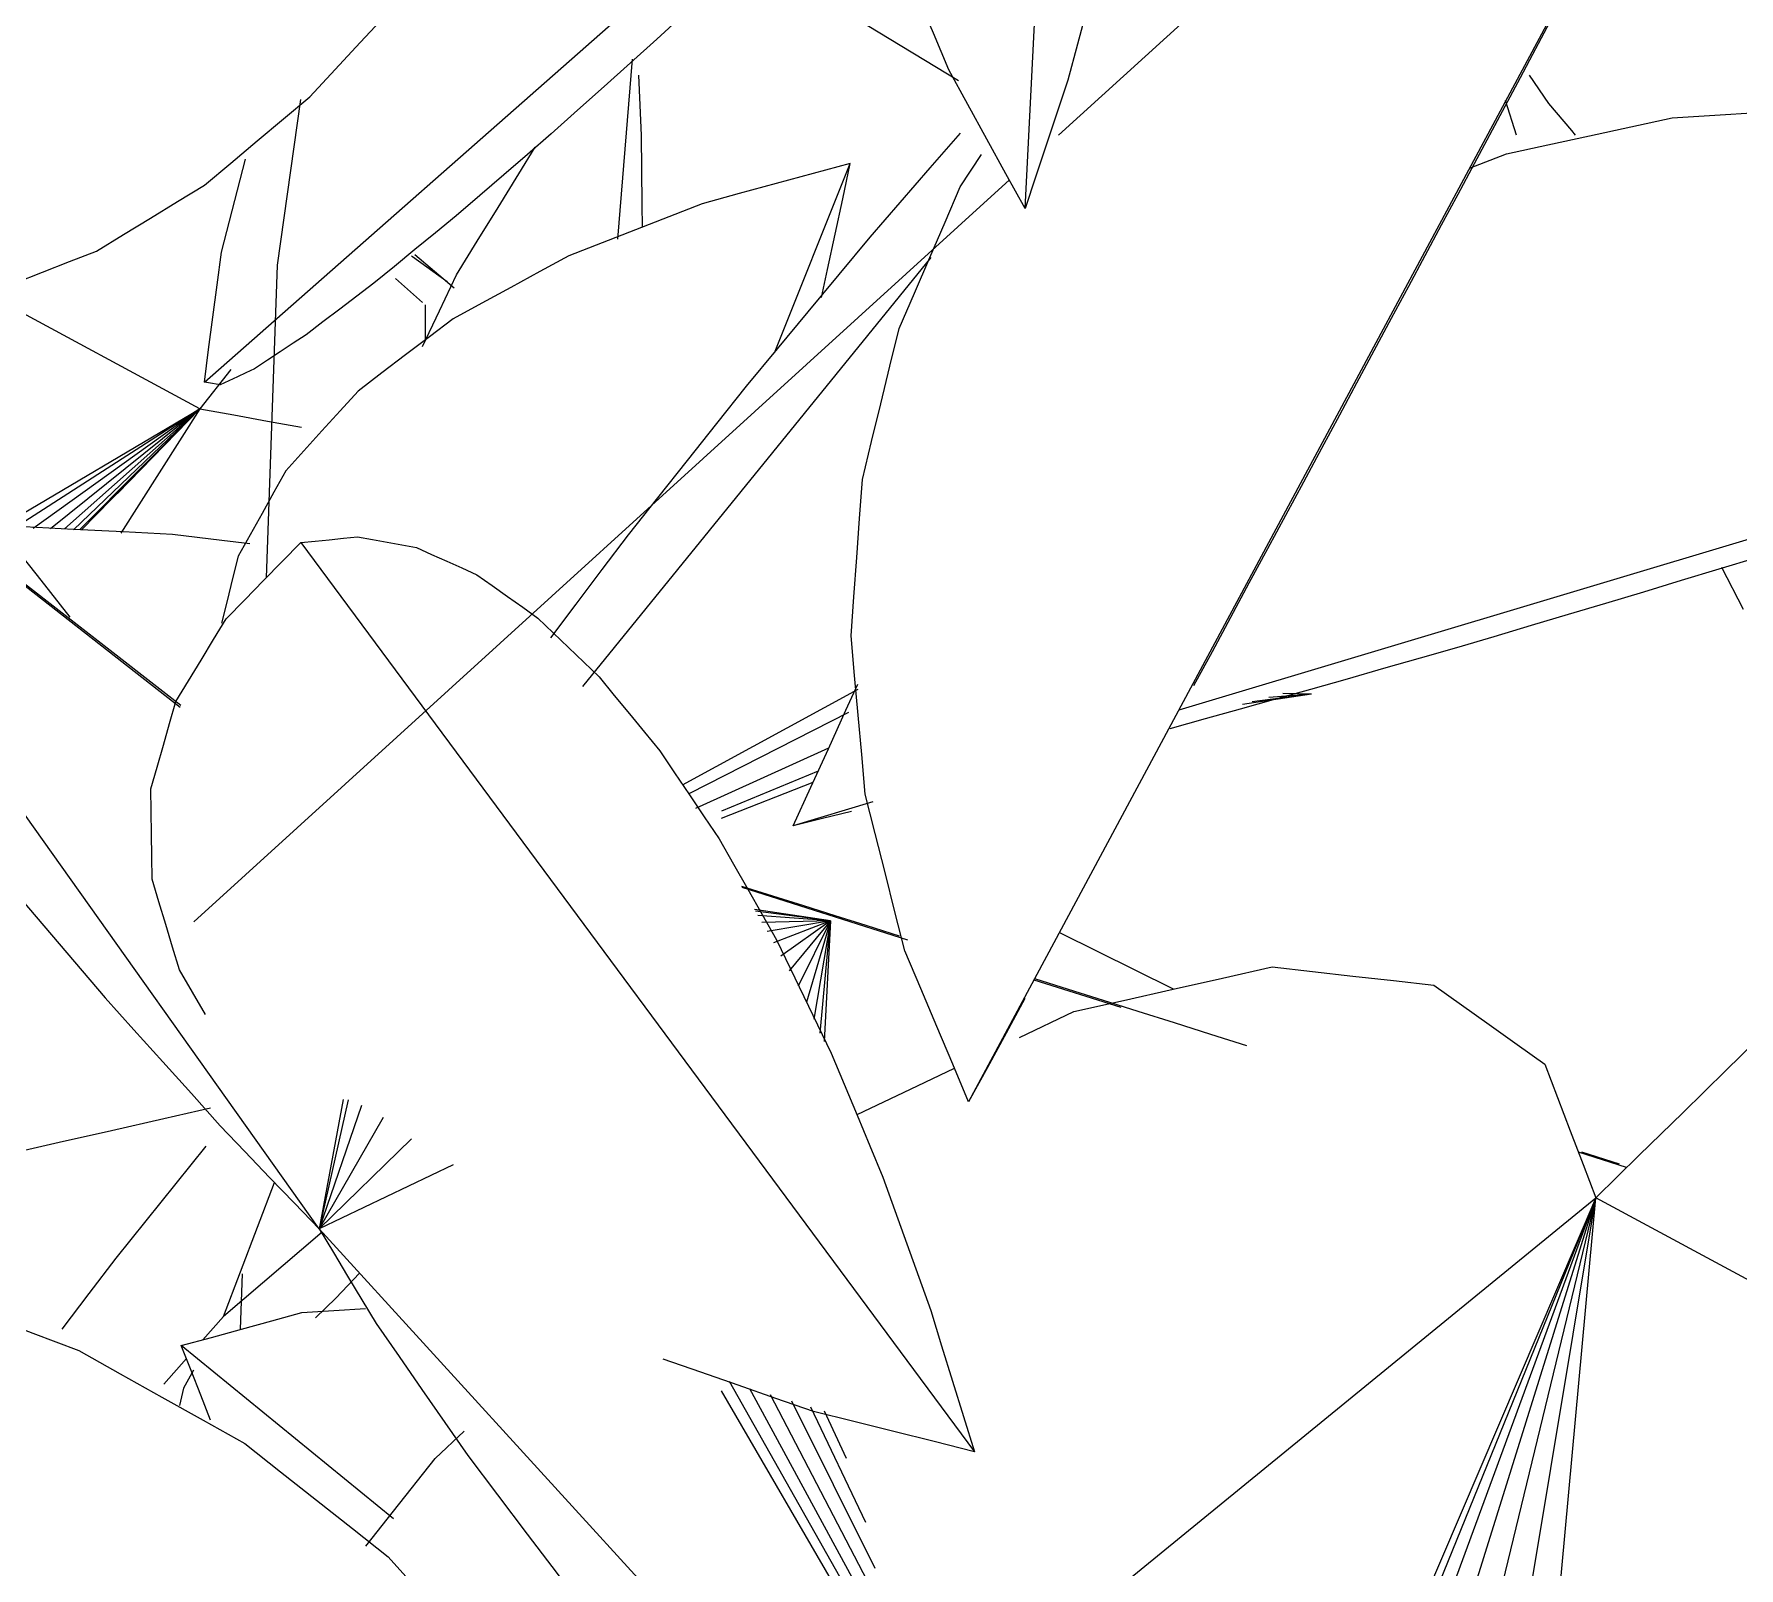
# Model space of a CAD drawing. Header units: metres. Extents: x 10.2 to 20.8, y -0.2 to 6.6.
# Drawn here: x 17.77517 to 17.81799, y 1.44061 to 1.47913 of the extents above; entities that cross this region are included whole.
import ezdxf

# ---------------------------------------------------------------- set-up
doc = ezdxf.new("R2010")
doc.units = ezdxf.units.M
for name, color, linetype, lineweight in [('Importações nas famílias', 250, 'Continuous', 5), ('Pilares estruturais', 7, 'Continuous', 5), ('Vegetação', 7, 'Continuous', 5)]:
    doc.layers.add(name, color=color, linetype=linetype, lineweight=lineweight)

# ---------------------------------------------------------------- blocks, each defined once
blk = doc.blocks.new('Planta_pergolado_12200 - plantas pergolado_skp_Component_12-V451-Corte 3')
at = {"layer": 'Importações nas famílias'}
blk.add_line((17.800059, 1.474749), (17.802265, 1.517527), dxfattribs=at)
at = {"layer": 'Importações nas famílias', "flags": 128}
for points in [[(17.802726, 1.517607), (17.802923, 1.517002), (17.80312, 1.516396)], [(17.80312, 1.516396), (17.803276, 1.515664), (17.803433, 1.514931), (17.80359, 1.514198), (17.803746, 1.513465)], [(17.803746, 1.513465), (17.803859, 1.512622), (17.803972, 1.511779), (17.804084, 1.510935), (17.804197, 1.510092)], [(17.796607, 1.508868), (17.796997, 1.509752), (17.797386, 1.510635), (17.797776, 1.511518), (17.798166, 1.512401)], [(17.804197, 1.510092), (17.804263, 1.509159), (17.804329, 1.508225), (17.804395, 1.507291), (17.804461, 1.506358)], [(17.795422, 1.50517), (17.795718, 1.506095), (17.796014, 1.507019), (17.796311, 1.507944), (17.796607, 1.508868)], [(17.804461, 1.506358), (17.804479, 1.505356), (17.804497, 1.504353), (17.804515, 1.503351), (17.804533, 1.502349)], [(17.794623, 1.501348), (17.794823, 1.502304), (17.795023, 1.503259), (17.795222, 1.504215), (17.795422, 1.50517)], [(17.804533, 1.502349), (17.804503, 1.501302), (17.804472, 1.500255), (17.804441, 1.499207), (17.804411, 1.49816)], [(17.794221, 1.497445), (17.794322, 1.498421), (17.794422, 1.499397), (17.794523, 1.500373), (17.794623, 1.501348)], [(17.804411, 1.49816), (17.804332, 1.497092), (17.804254, 1.496025), (17.804175, 1.494957), (17.804097, 1.493889)], [(17.794219, 1.493504), (17.794219, 1.494489), (17.79422, 1.495475), (17.79422, 1.49646), (17.794221, 1.497445)], [(17.804097, 1.493889), (17.803972, 1.492826), (17.803848, 1.491763), (17.803724, 1.4907), (17.803599, 1.489636)], [(17.794617, 1.489569), (17.794517, 1.490553), (17.794418, 1.491536), (17.794318, 1.49252), (17.794219, 1.493504)], [(17.795411, 1.485683), (17.795213, 1.486654), (17.795014, 1.487626), (17.794815, 1.488597), (17.794617, 1.489569)], [(17.803599, 1.489636), (17.803431, 1.488603), (17.803264, 1.487569), (17.803096, 1.486535), (17.802929, 1.485502)], [(17.796592, 1.48189), (17.796297, 1.482838), (17.796002, 1.483786), (17.795706, 1.484735), (17.795411, 1.485683)], [(17.802929, 1.485502), (17.802722, 1.484522), (17.802515, 1.483542), (17.802309, 1.482562), (17.802102, 1.481582)], [(17.798147, 1.478231), (17.797758, 1.479146), (17.79737, 1.480061), (17.796981, 1.480975), (17.796592, 1.48189)], [(17.802102, 1.481582), (17.801861, 1.480679), (17.80162, 1.479776), (17.801379, 1.478873), (17.801138, 1.477969)], [(17.800059, 1.474749), (17.799581, 1.475619), (17.799103, 1.47649), (17.798625, 1.477361), (17.798147, 1.478231)], [(17.801138, 1.477969), (17.800868, 1.477164), (17.800598, 1.476359), (17.800329, 1.475554), (17.800059, 1.474749)]]:
    blk.add_lwpolyline(points, dxfattribs=at)
blk = doc.blocks.new('Planta_pergolado_12200 - plantas pergolado_skp_Component_16-V454-Corte 3')
blk.add_blockref('Planta_pergolado_12200 - plantas pergolado_skp_Component_12-V451-Corte 3', (0, 0))
blk = doc.blocks.new('Planta_pergolado_12200 - plantas pergolado_skp_Component_17-V492-Corte 3')
at = {"layer": 'Importações nas famílias'}
for p, q in [((17.799919, 1.453933), (17.801288, 1.454582)), ((17.796847, 1.435576), (17.814395, 1.449906)), ((17.814395, 1.449906), (17.803343, 1.424065)), ((17.803708, 1.423587), (17.814395, 1.449906)), ((17.80436, 1.422597), (17.814395, 1.449906)), ((17.814395, 1.449906), (17.805917, 1.422738)), ((17.814395, 1.449906), (17.808112, 1.424035)), ((17.810226, 1.424851), (17.814395, 1.449906)), ((17.812121, 1.425214), (17.814395, 1.449906)), ((17.835142, 1.438713), (17.814395, 1.449906)), ((17.785247, 1.443357), (17.785977, 1.444046))]:
    blk.add_line(p, q, dxfattribs=at)
at = {"layer": 'Importações nas famílias', "flags": 128}
for points in [[(17.801288, 1.454582), (17.802533, 1.454861), (17.803778, 1.455141), (17.805022, 1.455421), (17.806267, 1.4557)], [(17.806267, 1.4557), (17.807281, 1.455587), (17.808296, 1.455473), (17.80931, 1.45536), (17.810324, 1.455246)], [(17.810324, 1.455246), (17.811021, 1.454749), (17.811719, 1.454252), (17.812416, 1.453755), (17.813113, 1.453258)], [(17.814395, 1.449906), (17.815486, 1.450973), (17.816577, 1.45204), (17.817667, 1.453107), (17.818758, 1.454174)], [(17.795841, 1.451999), (17.797182, 1.452635), (17.798285, 1.453158)], [(17.813113, 1.453258), (17.813433, 1.45242), (17.813754, 1.451582), (17.814074, 1.450744), (17.814395, 1.449906)], [(17.783503, 1.441153), (17.7842, 1.442033), (17.785247, 1.443357)]]:
    blk.add_lwpolyline(points, dxfattribs=at)
blk = doc.blocks.new('Planta_pergolado_12200 - plantas pergolado_skp_Component_16-V493-Corte 3')
blk.add_blockref('Planta_pergolado_12200 - plantas pergolado_skp_Component_17-V492-Corte 3', (0, 0))
blk = doc.blocks.new('Planta_pergolado_12200 - plantas pergolado_skp_-V514-Corte 3')
at = {"layer": 'Importações nas famílias'}
for p, q in [((17.853345, 1.524289), (17.800903, 1.476589)), ((17.799666, 1.475464), (17.779181, 1.456831))]:
    blk.add_line(p, q, dxfattribs=at)
blk.add_blockref('Planta_pergolado_12200 - plantas pergolado_skp_Component_16-V493-Corte 3', (0, 0))
blk = doc.blocks.new('Planta_pergolado_12200 - plantas pergolado_skp_-3067431-Corte 3')
for name in ['Planta_pergolado_12200 - plantas pergolado_skp_-V514-Corte 3', 'Planta_pergolado_12200 - plantas pergolado_skp_Component_16-V454-Corte 3']:
    blk.add_blockref(name, (0, 0))
blk = doc.blocks.new('Planta_pergolado_12200 - plantas pergolado_skp_-3067432-Corte 3')
blk.add_blockref('Planta_pergolado_12200 - plantas pergolado_skp_-3067431-Corte 3', (0, 0))
blk = doc.blocks.new('Planta_pergolado_12200 - plantas pergolado_skp_Component_12-V628-Corte 3')
at = {"layer": 'Importações nas famílias'}
blk.add_line((17.781871, 1.466357), (17.798787, 1.443529), dxfattribs=at)
at = {"layer": 'Importações nas famílias', "flags": 128}
for points in [[(17.781871, 1.466357), (17.782228, 1.466393), (17.782585, 1.46643), (17.782941, 1.466466), (17.783298, 1.466502)], [(17.783298, 1.466502), (17.783668, 1.466434), (17.784038, 1.466367), (17.784408, 1.466299), (17.784778, 1.466232)], [(17.779997, 1.464445), (17.780466, 1.464923), (17.780934, 1.465401), (17.781403, 1.465879), (17.781871, 1.466357)], [(17.784778, 1.466232), (17.785156, 1.466061), (17.785535, 1.465891), (17.785914, 1.46572), (17.786293, 1.465549)], [(17.786293, 1.465549), (17.786677, 1.465278), (17.78706, 1.465006), (17.787444, 1.464735), (17.787827, 1.464463)], [(17.778733, 1.462367), (17.779049, 1.462886), (17.779365, 1.463406), (17.779681, 1.463926), (17.779997, 1.464445)], [(17.787827, 1.464463), (17.788211, 1.464094), (17.788596, 1.463724), (17.78898, 1.463354), (17.789364, 1.462985)], [(17.789364, 1.462985), (17.789744, 1.462521), (17.790125, 1.462058), (17.790505, 1.461594), (17.790885, 1.461131)], [(17.778108, 1.46017), (17.778264, 1.460719), (17.77842, 1.461268), (17.778577, 1.461817), (17.778733, 1.462367)], [(17.790885, 1.461131), (17.791258, 1.460578), (17.79163, 1.460026), (17.792003, 1.459474), (17.792375, 1.458921)], [(17.778138, 1.457906), (17.77813, 1.458472), (17.778123, 1.459038), (17.778115, 1.459604), (17.778108, 1.46017)], [(17.792375, 1.458921), (17.792735, 1.458286), (17.793095, 1.457651), (17.793456, 1.457016), (17.793816, 1.456382)], [(17.778821, 1.455629), (17.77865, 1.456198), (17.778479, 1.456767), (17.778308, 1.457337), (17.778138, 1.457906)], [(17.793816, 1.456382), (17.79416, 1.455671), (17.794504, 1.45496), (17.794848, 1.45425), (17.795193, 1.453539)], [(17.779481, 1.45451), (17.779151, 1.455069), (17.778821, 1.455629)], [(17.795193, 1.453539), (17.795517, 1.452761), (17.795841, 1.451983), (17.796165, 1.451205), (17.796489, 1.450426)], [(17.796489, 1.450426), (17.79679, 1.449589), (17.797091, 1.448752), (17.797391, 1.447915), (17.797692, 1.447077)], [(17.797692, 1.447077), (17.797966, 1.44619), (17.79824, 1.445303), (17.798513, 1.444416), (17.798787, 1.443529)], [(17.794747, 1.44454), (17.793803, 1.444868), (17.792859, 1.445196), (17.791915, 1.445523), (17.790971, 1.445851)], [(17.798787, 1.443529), (17.797777, 1.443782), (17.796767, 1.444035), (17.795757, 1.444287), (17.794747, 1.44454)]]:
    blk.add_lwpolyline(points, dxfattribs=at)
blk = doc.blocks.new('Planta_pergolado_12200 - plantas pergolado_skp_Component_12-V136-Corte 3')
at = {"layer": 'Importações nas famílias'}
for p, q in [((17.886444, 1.275476), (17.887376, 1.275836)), ((17.911813, 1.271654), (17.879142, 1.261863)), ((17.871464, 1.259563), (17.869462, 1.258962))]:
    blk.add_line(p, q, dxfattribs=at)
at = {"layer": 'Importações nas famílias', "flags": 128}
for points in [[(17.887376, 1.275836), (17.888416, 1.276062), (17.889457, 1.276288), (17.890497, 1.276514), (17.891538, 1.276741)], [(17.891538, 1.276741), (17.892603, 1.276805), (17.893667, 1.276869), (17.894732, 1.276933), (17.895797, 1.276997)], [(17.895797, 1.276997), (17.89686, 1.276898), (17.897924, 1.276799), (17.898988, 1.2767), (17.900052, 1.2766)], [(17.900052, 1.2766), (17.90109, 1.27634), (17.902128, 1.276079), (17.903166, 1.275819), (17.904204, 1.275559)], [(17.904204, 1.275559), (17.905192, 1.275143), (17.90618, 1.274728), (17.907167, 1.274312), (17.908155, 1.273897)], [(17.908155, 1.273897), (17.90907, 1.273336), (17.909984, 1.272775), (17.910899, 1.272214), (17.911813, 1.271654)], [(17.911813, 1.271654), (17.910966, 1.27136), (17.910119, 1.271066), (17.909272, 1.270772), (17.908425, 1.270479)], [(17.908425, 1.270479), (17.907538, 1.270179), (17.90665, 1.26988), (17.905763, 1.269581), (17.904875, 1.269282)], [(17.904875, 1.269282), (17.903957, 1.26898), (17.903039, 1.268679), (17.902121, 1.268377), (17.901203, 1.268076)], [(17.901203, 1.268076), (17.900265, 1.267776), (17.899326, 1.267476), (17.898388, 1.267175), (17.897449, 1.266875)], [(17.897449, 1.266875), (17.896501, 1.266579), (17.895552, 1.266284), (17.894604, 1.265988), (17.893656, 1.265692)], [(17.893656, 1.265692), (17.892708, 1.265405), (17.89176, 1.265117), (17.890812, 1.264829), (17.889864, 1.264541)], [(17.889864, 1.264541), (17.888927, 1.264264), (17.887991, 1.263987), (17.887054, 1.26371), (17.886117, 1.263433)], [(17.886117, 1.263433), (17.885202, 1.263171), (17.884286, 1.262908), (17.883371, 1.262645), (17.882456, 1.262382)], [(17.869462, 1.258962), (17.869903, 1.25993), (17.870344, 1.260897), (17.870785, 1.261864), (17.871085, 1.262521)], [(17.882456, 1.262382), (17.881572, 1.262137), (17.880689, 1.261891), (17.879805, 1.261645), (17.878922, 1.261399)], [(17.870925, 1.259321), (17.870193, 1.259142), (17.869462, 1.258962)]]:
    blk.add_lwpolyline(points, dxfattribs=at)
blk = doc.blocks.new('Planta_pergolado_12200 - plantas pergolado_skp_Component_12-V629-Corte 3')
at = {"layer": 'Importações nas famílias'}
for p, q in [((17.817663, 1.48777), (17.798643, 1.45231)), ((17.811724, 1.476588), (17.811338, 1.475867)), ((17.798434, 1.475293), (17.798963, 1.476105))]:
    blk.add_line(p, q, dxfattribs=at)
at = {"layer": 'Importações nas famílias', "flags": 128}
for points in [[(17.813624, 1.487025), (17.814634, 1.487211), (17.815644, 1.487398), (17.816653, 1.487584), (17.817663, 1.48777)], [(17.809808, 1.485692), (17.810762, 1.486025), (17.811716, 1.486358), (17.81267, 1.486692), (17.813624, 1.487025)], [(17.817183, 1.486859), (17.816943, 1.486403), (17.816704, 1.485947)], [(17.806303, 1.483801), (17.80718, 1.484274), (17.808056, 1.484746), (17.808932, 1.485219), (17.809808, 1.485692)], [(17.816704, 1.485947), (17.816422, 1.485416), (17.816141, 1.484884), (17.815859, 1.484352), (17.815578, 1.48382)], [(17.803193, 1.481399), (17.80397, 1.482), (17.804748, 1.4826), (17.805526, 1.483201), (17.806303, 1.483801)], [(17.815578, 1.48382), (17.815258, 1.483218), (17.814938, 1.482617), (17.814619, 1.482015), (17.814299, 1.481413)], [(17.801871, 1.47997), (17.802532, 1.480684), (17.803193, 1.481399)], [(17.814299, 1.481413), (17.813944, 1.480748), (17.81359, 1.480082), (17.813235, 1.479417), (17.81288, 1.478752)], [(17.81288, 1.478752), (17.812495, 1.478031), (17.812109, 1.477309), (17.811724, 1.476589)], [(17.811338, 1.475867), (17.810926, 1.475098), (17.810514, 1.474328), (17.810102, 1.473559), (17.80969, 1.47279)], [(17.796898, 1.471733), (17.797282, 1.472623), (17.797666, 1.473513), (17.79805, 1.474403), (17.798434, 1.475293)], [(17.80969, 1.47279), (17.809255, 1.471981), (17.808821, 1.471172), (17.808387, 1.470364), (17.807953, 1.469555)], [(17.795976, 1.467944), (17.796206, 1.468892), (17.796437, 1.469839), (17.796667, 1.470786), (17.796898, 1.471733)], [(17.807953, 1.469555), (17.807501, 1.468716), (17.80705, 1.467877), (17.806599, 1.467037), (17.806147, 1.466198)], [(17.795691, 1.464015), (17.795762, 1.464997), (17.795833, 1.46598), (17.795905, 1.466962), (17.795976, 1.467944)], [(17.806147, 1.466198), (17.805683, 1.465338), (17.80522, 1.464478), (17.804756, 1.463617), (17.804293, 1.462757)], [(17.796048, 1.460037), (17.795959, 1.461032), (17.795869, 1.462026), (17.79578, 1.46302), (17.795691, 1.464015)], [(17.79704, 1.456105), (17.796792, 1.457088), (17.796544, 1.458071), (17.796296, 1.459054), (17.796048, 1.460037)], [(17.798643, 1.45231), (17.798243, 1.453259), (17.797842, 1.454208), (17.797441, 1.455156), (17.79704, 1.456105)], [(17.800051, 1.454908), (17.799582, 1.454042), (17.799113, 1.453176), (17.798643, 1.45231)]]:
    blk.add_lwpolyline(points, dxfattribs=at)
blk = doc.blocks.new('Planta_pergolado_12200 - plantas pergolado_skp_Component_12-V630-Corte 3')
at = {"layer": 'Importações nas famílias'}
blk.add_line((17.784198, 1.441847), (17.77887, 1.446192), dxfattribs=at)
at = {"layer": 'Importações nas famílias', "flags": 128}
for points in [[(17.77887, 1.446192), (17.779627, 1.4464), (17.780384, 1.446607), (17.781142, 1.446815), (17.781899, 1.447022)], [(17.781899, 1.447022), (17.7827, 1.447073), (17.7835, 1.447123)], [(17.779602, 1.444323), (17.779358, 1.444946), (17.779114, 1.445569), (17.77887, 1.446192)]]:
    blk.add_lwpolyline(points, dxfattribs=at)
blk = doc.blocks.new('Planta_pergolado_12200 - plantas pergolado_skp_Component_17-V631-Corte 3')
at = {"layer": 'Importações nas famílias'}
for p, q in [((17.79769, 1.473513), (17.788943, 1.462743)), ((17.795864, 1.462666), (17.791453, 1.460265)), ((17.807254, 1.462549), (17.805522, 1.46229)), ((17.807254, 1.462549), (17.805768, 1.462357)), ((17.807254, 1.462549), (17.806184, 1.462471)), ((17.807254, 1.462549), (17.806531, 1.462566)), ((17.795623, 1.462087), (17.79163, 1.460058)), ((17.795121, 1.461194), (17.791785, 1.45968)), ((17.794863, 1.460614), (17.792439, 1.459611)), ((17.792439, 1.459437), (17.79474, 1.460344)), ((17.779926, 1.446926), (17.781214, 1.450288)), ((17.782404, 1.449044), (17.779926, 1.446926)), ((17.78275, 1.447386), (17.783344, 1.448015)), ((17.782238, 1.446893), (17.78275, 1.447386)), ((17.779412, 1.446341), (17.779926, 1.446926)), ((17.778431, 1.445225), (17.778997, 1.445868)), ((17.779177, 1.445577), (17.778927, 1.445127))]:
    blk.add_line(p, q, dxfattribs=at)
at = {"layer": 'Importações nas famílias', "flags": 128}
for points in [[(17.79843, 1.476634), (17.797673, 1.475763), (17.796915, 1.474893), (17.796158, 1.474022)], [(17.796158, 1.474022), (17.795382, 1.473088), (17.794607, 1.472154), (17.793831, 1.47122), (17.793055, 1.470285)], [(17.793055, 1.470285), (17.792313, 1.469351), (17.791572, 1.468417), (17.79083, 1.467483), (17.790089, 1.466549)], [(17.790089, 1.466549), (17.789432, 1.465678), (17.788775, 1.464808), (17.788141, 1.463967)], [(17.779485, 1.451203), (17.778732, 1.450264), (17.77798, 1.449325), (17.777227, 1.448385)], [(17.777227, 1.448385), (17.77655, 1.447497), (17.775872, 1.446609)], [(17.778927, 1.445127), (17.778876, 1.444907), (17.778826, 1.444687)]]:
    blk.add_lwpolyline(points, dxfattribs=at)
blk = doc.blocks.new('Planta_pergolado_12200 - plantas pergolado_skp_Component_16-V632-Corte 3')
for name, p in [('Planta_pergolado_12200 - plantas pergolado_skp_Component_17-V631-Corte 3', (0, 0)), ('Planta_pergolado_12200 - plantas pergolado_skp_Component_12-V629-Corte 3', (0, 0)), ('Planta_pergolado_12200 - plantas pergolado_skp_Component_12-V136-Corte 3', (-0.075223, 0.200284)), ('Planta_pergolado_12200 - plantas pergolado_skp_Component_12-V628-Corte 3', (0, 0)), ('Planta_pergolado_12200 - plantas pergolado_skp_Component_12-V630-Corte 3', (0, 0))]:
    blk.add_blockref(name, p)
blk = doc.blocks.new('Planta_pergolado_12200 - plantas pergolado_skp_-3067436-Corte 3')
blk.add_blockref('Planta_pergolado_12200 - plantas pergolado_skp_Component_16-V632-Corte 3', (0, 0))
blk = doc.blocks.new('Planta_pergolado_12200 - plantas pergolado_skp_Component_12-V845-Corte 3')
at = {"layer": 'Importações nas famílias'}
for p, q in [((17.803858, 1.491871), (17.805698, 1.49349)), ((17.779451, 1.470386), (17.795845, 1.484817))]:
    blk.add_line(p, q, dxfattribs=at)
at = {"layer": 'Importações nas famílias', "flags": 128}
for points in [[(17.804004, 1.493402), (17.804826, 1.493445), (17.805698, 1.49349)], [(17.805698, 1.49349), (17.804958, 1.492734), (17.804218, 1.491979)], [(17.792676, 1.490599), (17.793423, 1.490913), (17.794169, 1.491227)], [(17.790613, 1.489406), (17.791301, 1.489804), (17.791988, 1.490201), (17.792676, 1.490599)], [(17.795902, 1.48376), (17.795156, 1.483051), (17.79441, 1.482342), (17.793663, 1.481633)], [(17.793663, 1.481633), (17.792951, 1.480974), (17.792238, 1.480314), (17.791525, 1.479655), (17.790812, 1.478996)], [(17.790812, 1.478996), (17.79015, 1.478402), (17.789487, 1.477808), (17.788824, 1.477214), (17.788162, 1.47662)], [(17.788162, 1.47662), (17.787565, 1.476105), (17.786968, 1.475591), (17.786371, 1.475076), (17.785774, 1.474561)], [(17.779876, 1.473649), (17.780077, 1.474428), (17.780278, 1.475207), (17.780479, 1.475986)], [(17.785774, 1.474561), (17.785256, 1.474137), (17.784739, 1.473714), (17.784222, 1.47329), (17.783704, 1.472867)], [(17.779451, 1.470386), (17.779557, 1.471202), (17.779663, 1.472018), (17.77977, 1.472833), (17.779876, 1.473649)], [(17.783704, 1.472867), (17.783279, 1.472544), (17.782853, 1.472222), (17.782428, 1.471899), (17.782002, 1.471577)], [(17.782002, 1.471577), (17.781679, 1.471363), (17.781355, 1.471149), (17.781031, 1.470936), (17.780707, 1.470722)], [(17.780707, 1.470722), (17.780493, 1.470622), (17.780279, 1.470522), (17.780065, 1.470422), (17.77985, 1.470322)], [(17.77985, 1.470322), (17.77975, 1.470338), (17.77965, 1.470354), (17.779551, 1.47037), (17.779451, 1.470386)]]:
    blk.add_lwpolyline(points, dxfattribs=at)
blk = doc.blocks.new('Planta_pergolado_12200 - plantas pergolado_skp_Component_12-V846-Corte 3')
at = {"layer": 'Importações nas famílias'}
blk.add_line((17.789837, 1.473972), (17.790199, 1.478493), dxfattribs=at)
at = {"layer": 'Importações nas famílias', "flags": 128}
for points in [[(17.790353, 1.478097), (17.790385, 1.477339), (17.790417, 1.476581)], [(17.785784, 1.473077), (17.786304, 1.473923), (17.786825, 1.47477), (17.787345, 1.475616), (17.787755, 1.476284)], [(17.790417, 1.476581), (17.790427, 1.475717), (17.790437, 1.474852), (17.790443, 1.474266)], [(17.784926, 1.471284), (17.785355, 1.47218), (17.785784, 1.473077)]]:
    blk.add_lwpolyline(points, dxfattribs=at)
blk = doc.blocks.new('Planta_pergolado_12200 - plantas pergolado_skp_Component_12-V850-Corte 3')
at = {"layer": 'Importações nas famílias'}
for p, q in [((17.810365, 1.488831), (17.807234, 1.492203)), ((17.82125, 1.477106), (17.815794, 1.482983)), ((17.813215, 1.477383), (17.812726, 1.478094)), ((17.834847, 1.462462), (17.828515, 1.469282)), ((17.824195, 1.467521), (17.824094, 1.46759))]:
    blk.add_line(p, q, dxfattribs=at)
at = {"layer": 'Importações nas famílias', "flags": 128}
for points in [[(17.807234, 1.492203), (17.807844, 1.492247), (17.808453, 1.492291), (17.809062, 1.492336)], [(17.807644, 1.489188), (17.807541, 1.489942), (17.807439, 1.490695), (17.807337, 1.491449), (17.807234, 1.492203)], [(17.810327, 1.492271), (17.810982, 1.492163), (17.811638, 1.492054), (17.812293, 1.491946)], [(17.808254, 1.486921), (17.808051, 1.487676), (17.807847, 1.488432), (17.807644, 1.489188)], [(17.817837, 1.489297), (17.818535, 1.488759), (17.819233, 1.488221), (17.819932, 1.487683), (17.82063, 1.487145)], [(17.82063, 1.487145), (17.82131, 1.486484), (17.821989, 1.485824), (17.822669, 1.485164), (17.823349, 1.484503)], [(17.823349, 1.484503), (17.823994, 1.483736), (17.82464, 1.482969), (17.825285, 1.482202), (17.825825, 1.48156)], [(17.813885, 1.476589), (17.81379, 1.476702), (17.813215, 1.477383)], [(17.827575, 1.465574), (17.82673, 1.466061), (17.825885, 1.466547), (17.82504, 1.467034), (17.824195, 1.467521)], [(17.831139, 1.463881), (17.830248, 1.464304), (17.829357, 1.464728), (17.828466, 1.465151), (17.827575, 1.465574)], [(17.834024, 1.465451), (17.834298, 1.464455), (17.834573, 1.463458), (17.834748, 1.462822)], [(17.834628, 1.462546), (17.83392, 1.462817), (17.832993, 1.463172), (17.832066, 1.463526), (17.831139, 1.463881)]]:
    blk.add_lwpolyline(points, dxfattribs=at)
blk = doc.blocks.new('Planta_pergolado_12200 - plantas pergolado_skp_Component_16-V852-Corte 3')
for name in ['Planta_pergolado_12200 - plantas pergolado_skp_Component_12-V845-Corte 3', 'Planta_pergolado_12200 - plantas pergolado_skp_Component_12-V850-Corte 3', 'Planta_pergolado_12200 - plantas pergolado_skp_Component_12-V846-Corte 3']:
    blk.add_blockref(name, (0, 0))
blk = doc.blocks.new('Planta_pergolado_12200 - plantas pergolado_skp_Component_17-V878-Corte 3')
at = {"layer": 'Importações nas famílias'}
for p, q in [((17.779336, 1.469716), (17.773799, 1.472704)), ((17.780115, 1.470706), (17.779336, 1.469716)), ((17.774262, 1.466723), (17.779336, 1.469716)), ((17.779336, 1.469716), (17.774685, 1.466717)), ((17.779336, 1.469716), (17.775154, 1.46671)), ((17.779336, 1.469716), (17.775588, 1.466704)), ((17.779336, 1.469716), (17.775937, 1.466699)), ((17.779336, 1.469716), (17.776165, 1.466678)), ((17.779336, 1.469716), (17.776321, 1.466683)), ((17.779336, 1.469716), (17.776362, 1.466679)), ((17.779336, 1.469716), (17.77727, 1.46759)), ((17.779336, 1.469716), (17.777348, 1.466593))]:
    blk.add_line(p, q, dxfattribs=at)
at = {"layer": 'Importações nas famílias', "flags": 128}
blk.add_lwpolyline([(17.779336, 1.469716), (17.780186, 1.469562), (17.781036, 1.469408), (17.781886, 1.469253)], dxfattribs=at)
blk = doc.blocks.new('Planta_pergolado_12200 - plantas pergolado_skp_Component_16-V879-Corte 3')
blk.add_blockref('Planta_pergolado_12200 - plantas pergolado_skp_Component_17-V878-Corte 3', (0, 0))
blk = doc.blocks.new('Planta_pergolado_12200 - plantas pergolado_skp_-V896-Corte 3')
blk.add_blockref('Planta_pergolado_12200 - plantas pergolado_skp_Component_16-V879-Corte 3', (0, 0))
blk = doc.blocks.new('Planta_pergolado_12200 - plantas pergolado_skp_-3067440-Corte 3')
for name in ['Planta_pergolado_12200 - plantas pergolado_skp_Component_16-V852-Corte 3', 'Planta_pergolado_12200 - plantas pergolado_skp_-V896-Corte 3']:
    blk.add_blockref(name, (0, 0))
blk = doc.blocks.new('Planta_pergolado_12200 - plantas pergolado_skp_Component_12-V98-Corte 3')
at = {"layer": 'Importações nas famílias', "flags": 128}
for points in [[(17.866307, 0.302792), (17.867465, 0.302351), (17.868622, 0.301911), (17.869779, 0.301471), (17.870936, 0.301031)], [(17.870936, 0.301031), (17.871978, 0.300448), (17.873019, 0.299866), (17.874061, 0.299283), (17.875103, 0.2987)], [(17.875103, 0.2987), (17.876004, 0.297988), (17.876906, 0.297276), (17.877807, 0.296564), (17.878709, 0.295852)], [(17.878709, 0.295852), (17.879449, 0.295027), (17.88019, 0.294203), (17.88093, 0.293378), (17.88167, 0.292554)]]:
    blk.add_lwpolyline(points, dxfattribs=at)
blk = doc.blocks.new('Planta_pergolado_12200 - plantas pergolado_skp_Component_16-V969-Corte 3')
blk.add_blockref('Planta_pergolado_12200 - plantas pergolado_skp_Component_12-V98-Corte 3', (-0.09464, 1.145035))
blk = doc.blocks.new('Planta_pergolado_12200 - plantas pergolado_skp_Component_12-V991-Corte 3')
at = {"layer": 'Importações nas famílias'}
blk.add_line((17.743345, 1.45883), (17.772244, 1.460547), dxfattribs=at)
at = {"layer": 'Importações nas famílias', "flags": 128}
for points in [[(17.763888, 1.46624), (17.765101, 1.466358), (17.766314, 1.466476), (17.767517, 1.466593)], [(17.774042, 1.466803), (17.774922, 1.466759), (17.776165, 1.466696), (17.777408, 1.466633), (17.77865, 1.46657)], [(17.77865, 1.46657), (17.779888, 1.466418), (17.780593, 1.466331)], [(17.759178, 1.465414), (17.760356, 1.46562), (17.761533, 1.465827), (17.762711, 1.466034), (17.763888, 1.46624)], [(17.754661, 1.464241), (17.75579, 1.464534), (17.756919, 1.464828), (17.758049, 1.465121), (17.759178, 1.465414)], [(17.750387, 1.462736), (17.751456, 1.463112), (17.752524, 1.463488), (17.753592, 1.463865), (17.754661, 1.464241)], [(17.746405, 1.460914), (17.747401, 1.461369), (17.748396, 1.461825), (17.749392, 1.46228), (17.750387, 1.462736)], [(17.74367, 1.459325), (17.744582, 1.459855), (17.745493, 1.460384), (17.746405, 1.460914)], [(17.745966, 1.456087), (17.745164, 1.456764), (17.744362, 1.457441), (17.74356, 1.458118)], [(17.749783, 1.453843), (17.748829, 1.454404), (17.747875, 1.454965), (17.746921, 1.455526), (17.745966, 1.456087)], [(17.75412, 1.452116), (17.753036, 1.452548), (17.751952, 1.45298), (17.750868, 1.453411), (17.749783, 1.453843)], [(17.758874, 1.450947), (17.757685, 1.451239), (17.756497, 1.451531), (17.755308, 1.451824), (17.75412, 1.452116)], [(17.779607, 1.452155), (17.778431, 1.451887), (17.777119, 1.451588), (17.775806, 1.451289), (17.774493, 1.45099)], [(17.774493, 1.45099), (17.773165, 1.450836), (17.771837, 1.450683), (17.770509, 1.45053), (17.769181, 1.450377)], [(17.763934, 1.450362), (17.762669, 1.450508), (17.761404, 1.450655), (17.760139, 1.450801), (17.758874, 1.450947)], [(17.769181, 1.450377), (17.76787, 1.450373), (17.766558, 1.45037), (17.765246, 1.450366), (17.763934, 1.450362)]]:
    blk.add_lwpolyline(points, dxfattribs=at)
blk = doc.blocks.new('Planta_pergolado_12200 - plantas pergolado_skp_Component_17-V992-Corte 3')
at = {"layer": 'Importações nas famílias'}
for p, q in [((17.818101, 1.464679), (17.817562, 1.465732)), ((17.800927, 1.456568), (17.803778, 1.455154))]:
    blk.add_line(p, q, dxfattribs=at)
blk = doc.blocks.new('Planta_pergolado_12200 - plantas pergolado_skp_Component_16-V993-Corte 3')
for name in ['Planta_pergolado_12200 - plantas pergolado_skp_Component_12-V991-Corte 3', 'Planta_pergolado_12200 - plantas pergolado_skp_Component_17-V992-Corte 3']:
    blk.add_blockref(name, (0, 0))
blk = doc.blocks.new('Planta_pergolado_12200 - plantas pergolado_skp_-V996-Corte 3')
for name in ['Planta_pergolado_12200 - plantas pergolado_skp_Component_16-V969-Corte 3', 'Planta_pergolado_12200 - plantas pergolado_skp_Component_16-V993-Corte 3']:
    blk.add_blockref(name, (0, 0))
blk = doc.blocks.new('Planta_pergolado_12200 - plantas pergolado_skp_-3067442-Corte 3')
blk.add_blockref('Planta_pergolado_12200 - plantas pergolado_skp_-V996-Corte 3', (0, 0))
blk = doc.blocks.new('Planta_pergolado_12200 - plantas pergolado_skp_-3067443-Corte 3')
for name in ['Planta_pergolado_12200 - plantas pergolado_skp_-3067442-Corte 3', 'Planta_pergolado_12200 - plantas pergolado_skp_-3067440-Corte 3', 'Planta_pergolado_12200 - plantas pergolado_skp_-3067436-Corte 3']:
    blk.add_blockref(name, (0, 0))
blk = doc.blocks.new('Planta_pergolado_12200 - plantas pergolado_skp_Component_12-V1231-Corte 3')
at = {"layer": 'Importações nas famílias'}
blk.add_line((17.793768, 1.471121), (17.795672, 1.475877), dxfattribs=at)
at = {"layer": 'Importações nas famílias', "flags": 128}
for points in [[(17.795672, 1.475877), (17.794742, 1.475625), (17.793811, 1.475372), (17.792881, 1.475119), (17.791951, 1.474866)], [(17.794946, 1.472511), (17.795098, 1.473216), (17.79529, 1.474103), (17.795481, 1.47499), (17.795672, 1.475877)], [(17.791951, 1.474866), (17.791113, 1.474539), (17.790275, 1.474211), (17.789437, 1.473883), (17.788599, 1.473555)], [(17.788599, 1.473555), (17.787873, 1.47316), (17.787148, 1.472765), (17.786422, 1.47237), (17.785696, 1.471975)], [(17.785696, 1.471975), (17.7851, 1.471522), (17.784503, 1.471069), (17.783906, 1.470616), (17.78331, 1.470163)], [(17.78331, 1.470163), (17.782856, 1.469662), (17.782403, 1.469161), (17.781949, 1.468661), (17.781496, 1.46816)], [(17.781496, 1.46816), (17.781196, 1.467624), (17.780897, 1.467088), (17.780597, 1.466552), (17.780297, 1.466015)], [(17.780297, 1.466015), (17.780158, 1.465456), (17.780019, 1.464897), (17.77988, 1.464337)]]:
    blk.add_lwpolyline(points, dxfattribs=at)
blk = doc.blocks.new('Planta_pergolado_12200 - plantas pergolado_skp_Component_12-V1232-Corte 3')
at = {"layer": 'Importações nas famílias'}
for p, q in [((17.797113, 1.456377), (17.792953, 1.457694)), ((17.796903, 1.456478), (17.79607, 1.456741)), ((17.802478, 1.454679), (17.800286, 1.455373)), ((17.815169, 1.450663), (17.813959, 1.451046)), ((17.81499, 1.450746), (17.814043, 1.451047))]:
    blk.add_line(p, q, dxfattribs=at)
at = {"layer": 'Importações nas famílias', "flags": 128}
for points in [[(17.79607, 1.456741), (17.795289, 1.456987), (17.794508, 1.457232), (17.793727, 1.457478), (17.792947, 1.457724)], [(17.802904, 1.454582), (17.802028, 1.454859), (17.801153, 1.455136), (17.800303, 1.455404)], [(17.80563, 1.453718), (17.804722, 1.454006), (17.803813, 1.454294), (17.802904, 1.454582)]]:
    blk.add_lwpolyline(points, dxfattribs=at)
blk = doc.blocks.new('Planta_pergolado_12200 - plantas pergolado_skp_Component_12-V1234-Corte 3')
at = {"layer": 'Importações nas famílias'}
blk.add_line((17.793496, 1.49897), (17.766545, 1.473214), dxfattribs=at)
at = {"layer": 'Importações nas famílias', "flags": 128}
for points in [[(17.793496, 1.49897), (17.792572, 1.498633), (17.791648, 1.498296), (17.790724, 1.497959), (17.7898, 1.497622)], [(17.792375, 1.494842), (17.792655, 1.495874), (17.792935, 1.496906), (17.793216, 1.497938), (17.793496, 1.49897)], [(17.7898, 1.497622), (17.788915, 1.497231), (17.788029, 1.496839), (17.787143, 1.496448), (17.786257, 1.496057)], [(17.786257, 1.496057), (17.78542, 1.495616), (17.784582, 1.495175), (17.783745, 1.494734), (17.782907, 1.494293)], [(17.790888, 1.490817), (17.79126, 1.491823), (17.791631, 1.492829), (17.792003, 1.493836), (17.792375, 1.494842)], [(17.782907, 1.494293), (17.782127, 1.493807), (17.781346, 1.493321), (17.780566, 1.492835), (17.779786, 1.492349)], [(17.779786, 1.492349), (17.779072, 1.491823), (17.778357, 1.491298), (17.777643, 1.490772), (17.776929, 1.490246)], [(17.789072, 1.486989), (17.789526, 1.487946), (17.78998, 1.488903), (17.790434, 1.48986), (17.790888, 1.490817)], [(17.776929, 1.490246), (17.776289, 1.489687), (17.775649, 1.489128), (17.775008, 1.488569), (17.774368, 1.488009)], [(17.774368, 1.488009), (17.773809, 1.487422), (17.77325, 1.486836), (17.772691, 1.486249), (17.772132, 1.485662)], [(17.786968, 1.483448), (17.787494, 1.484334), (17.78802, 1.485219), (17.788546, 1.486104), (17.789072, 1.486989)], [(17.772132, 1.485662), (17.77166, 1.485054), (17.771188, 1.484446), (17.770716, 1.483839), (17.770245, 1.483231)], [(17.770245, 1.483231), (17.769865, 1.482609), (17.769486, 1.481987)], [(17.784626, 1.480278), (17.785212, 1.48107), (17.785797, 1.481863), (17.786383, 1.482656), (17.786968, 1.483448)], [(17.768727, 1.480743), (17.768445, 1.480113), (17.768162, 1.479484), (17.76788, 1.478855), (17.767598, 1.478225)], [(17.782101, 1.477551), (17.782732, 1.478233), (17.783364, 1.478914), (17.783995, 1.479596), (17.784626, 1.480278)], [(17.767598, 1.478225), (17.767415, 1.477595), (17.767232, 1.476966), (17.76705, 1.476336), (17.766867, 1.475706)], [(17.779452, 1.475333), (17.780115, 1.475888), (17.780777, 1.476442), (17.781439, 1.476997), (17.782101, 1.477551)], [(17.766867, 1.475706), (17.766787, 1.475083), (17.766706, 1.47446), (17.766625, 1.473837), (17.766545, 1.473214)], [(17.776742, 1.473676), (17.777419, 1.47409), (17.778097, 1.474505), (17.778775, 1.474919), (17.779452, 1.475333)], [(17.774033, 1.472618), (17.77471, 1.472882), (17.775387, 1.473147), (17.776065, 1.473411), (17.776742, 1.473676)], [(17.766545, 1.473214), (17.767127, 1.473007), (17.767709, 1.472799), (17.768292, 1.472592), (17.768874, 1.472384)], [(17.77139, 1.472184), (17.772051, 1.472292), (17.772711, 1.472401), (17.773372, 1.472509), (17.774033, 1.472618)], [(17.768874, 1.472384), (17.769503, 1.472334), (17.770132, 1.472284), (17.770761, 1.472234), (17.77139, 1.472184)]]:
    blk.add_lwpolyline(points, dxfattribs=at)
blk = doc.blocks.new('Planta_pergolado_12200 - plantas pergolado_skp_Component_17-V1235-Corte 3')
at = {"layer": 'Importações nas famílias'}
for p, q in [((17.778861, 1.462266), (17.765728, 1.472481)), ((17.765728, 1.472481), (17.778842, 1.462222)), ((17.782333, 1.449121), (17.765728, 1.472481)), ((17.795173, 1.456857), (17.793266, 1.457143)), ((17.795173, 1.456857), (17.79329, 1.457101)), ((17.795173, 1.456857), (17.793352, 1.456991)), ((17.795173, 1.456857), (17.79345, 1.456818)), ((17.795173, 1.456857), (17.793581, 1.456587)), ((17.795173, 1.456857), (17.793743, 1.456303)), ((17.795173, 1.456857), (17.79393, 1.455972)), ((17.795173, 1.456857), (17.794138, 1.455606)), ((17.795173, 1.456857), (17.794358, 1.455219)), ((17.795173, 1.456857), (17.79457, 1.454815)), ((17.795173, 1.456857), (17.794759, 1.454393)), ((17.794917, 1.454041), (17.795173, 1.456857)), ((17.795173, 1.456857), (17.795014, 1.453826)), ((17.782934, 1.452369), (17.782333, 1.449121)), ((17.783063, 1.452364), (17.782333, 1.449121)), ((17.783398, 1.452225), (17.782333, 1.449121)), ((17.783938, 1.451924), (17.782333, 1.449121)), ((17.784654, 1.451381), (17.782333, 1.449121)), ((17.785698, 1.450735), (17.782333, 1.449121)), ((17.782333, 1.449121), (17.798343, 1.431595)), ((17.796554, 1.437985), (17.792439, 1.445053)), ((17.792626, 1.445303), (17.796635, 1.438211)), ((17.793136, 1.445114), (17.79665, 1.438658)), ((17.796578, 1.439375), (17.79367, 1.444955)), ((17.796294, 1.440594), (17.794204, 1.444796)), ((17.794674, 1.444656), (17.796053, 1.441761)), ((17.795017, 1.444554), (17.795566, 1.443363))]:
    blk.add_line(p, q, dxfattribs=at)
at = {"layer": 'Importações nas famílias', "flags": 128}
for points in [[(17.776076, 1.464485), (17.775348, 1.465411), (17.774619, 1.466338), (17.773891, 1.467264)], [(17.773876, 1.458543), (17.774647, 1.457639), (17.775419, 1.456736), (17.77619, 1.455832), (17.776961, 1.454929)], [(17.776961, 1.454929), (17.777682, 1.454126), (17.778403, 1.453322), (17.779124, 1.452519), (17.779845, 1.451715)], [(17.779845, 1.451715), (17.780467, 1.451067), (17.781089, 1.450418), (17.781711, 1.44977), (17.782333, 1.449121)], [(17.782333, 1.449121), (17.782691, 1.448527), (17.783048, 1.447934), (17.783405, 1.44734), (17.783763, 1.446746)], [(17.783763, 1.446746), (17.784339, 1.445919), (17.784915, 1.445092), (17.785492, 1.444264), (17.786068, 1.443437)], [(17.786068, 1.443437), (17.786814, 1.442447), (17.78756, 1.441457), (17.788306, 1.440467), (17.789052, 1.439477)]]:
    blk.add_lwpolyline(points, dxfattribs=at)
blk = doc.blocks.new('Planta_pergolado_12200 - plantas pergolado_skp_Component_16-V1236-Corte 3')
for name in ['Planta_pergolado_12200 - plantas pergolado_skp_Component_12-V1234-Corte 3', 'Planta_pergolado_12200 - plantas pergolado_skp_Component_17-V1235-Corte 3', 'Planta_pergolado_12200 - plantas pergolado_skp_Component_12-V1231-Corte 3', 'Planta_pergolado_12200 - plantas pergolado_skp_Component_12-V1232-Corte 3']:
    blk.add_blockref(name, (0, 0))
blk = doc.blocks.new('Planta_pergolado_12200 - plantas pergolado_skp_-V1313-Corte 3')
at = {"layer": 'Importações nas famílias'}
for p, q in [((17.781864, 1.477482), (17.781278, 1.473321)), ((17.781278, 1.473321), (17.781005, 1.465474)), ((17.780398, 1.447993), (17.78035, 1.446607))]:
    blk.add_line(p, q, dxfattribs=at)
blk.add_blockref('Planta_pergolado_12200 - plantas pergolado_skp_Component_16-V1236-Corte 3', (0, 0))
blk = doc.blocks.new('Planta_pergolado_12200 - plantas pergolado_skp_Component_12-V1436-Corte 3')
at = {"layer": 'Importações nas famílias'}
for p, q in [((17.773342, 1.493188), (17.774889, 1.492247)), ((17.79303, 1.481216), (17.798392, 1.477956))]:
    blk.add_line(p, q, dxfattribs=at)
at = {"layer": 'Importações nas famílias', "flags": 128}
blk.add_lwpolyline([(17.785544, 1.472907), (17.784673, 1.473533), (17.784654, 1.473546)], dxfattribs=at)
blk = doc.blocks.new('Planta_pergolado_12200 - plantas pergolado_skp_Component_17-V1438-Corte 3')
at = {"layer": 'Importações nas famílias'}
for p, q in [((17.784736, 1.47359), (17.785725, 1.472752)), ((17.78425, 1.472985), (17.784924, 1.472386))]:
    blk.add_line(p, q, dxfattribs=at)
blk = doc.blocks.new('Planta_pergolado_12200 - plantas pergolado_skp_Component_16-V1439-Corte 3')
for name in ['Planta_pergolado_12200 - plantas pergolado_skp_Component_12-V1436-Corte 3', 'Planta_pergolado_12200 - plantas pergolado_skp_Component_17-V1438-Corte 3']:
    blk.add_blockref(name, (0, 0))
blk = doc.blocks.new('Planta_pergolado_12200 - plantas pergolado_skp_Component_12-V1500-Corte 3')
at = {"layer": 'Importações nas famílias'}
for p, q in [((17.814123, 1.496107), (17.814431, 1.494073)), ((17.818679, 1.466094), (17.819786, 1.458796))]:
    blk.add_line(p, q, dxfattribs=at)
at = {"layer": 'Importações nas famílias', "flags": 128}
blk.add_lwpolyline([(17.812076, 1.492066), (17.812588, 1.493076), (17.813099, 1.494087), (17.813611, 1.495097), (17.814123, 1.496107)], dxfattribs=at)
blk = doc.blocks.new('Planta_pergolado_12200 - plantas pergolado_skp_Component_16-V1504-Corte 3')
blk.add_blockref('Planta_pergolado_12200 - plantas pergolado_skp_Component_12-V1500-Corte 3', (0, 0))
blk = doc.blocks.new('Planta_pergolado_12200 - plantas pergolado_skp_-V1531-Corte 3')
blk.add_blockref('Planta_pergolado_12200 - plantas pergolado_skp_Component_16-V1504-Corte 3', (0, 0))
blk = doc.blocks.new('Planta_pergolado_12200 - plantas pergolado_skp_-V1532-Corte 3')
at = {"layer": 'Importações nas famílias'}
blk.add_line((17.812406, 1.476589), (17.812129, 1.477454), dxfattribs=at)
for name in ['Planta_pergolado_12200 - plantas pergolado_skp_-V1531-Corte 3', 'Planta_pergolado_12200 - plantas pergolado_skp_Component_16-V1439-Corte 3']:
    blk.add_blockref(name, (0, 0))
blk = doc.blocks.new('Planta_pergolado_12200 - plantas pergolado_skp_-3067454-Corte 3')
for name in ['Planta_pergolado_12200 - plantas pergolado_skp_-V1313-Corte 3', 'Planta_pergolado_12200 - plantas pergolado_skp_-V1532-Corte 3']:
    blk.add_blockref(name, (0, 0))
blk = doc.blocks.new('Planta_pergolado_12200 - Planta_pergolado_12200-3075656-Corte 3')
for name in ['Planta_pergolado_12200 - plantas pergolado_skp_-3067454-Corte 3', 'Planta_pergolado_12200 - plantas pergolado_skp_-3067443-Corte 3', 'Planta_pergolado_12200 - plantas pergolado_skp_-3067432-Corte 3']:
    blk.add_blockref(name, (0, 0))

msp = doc.modelspace()

# ---------------------------------------------------------------- linework, layer by layer
at = {"layer": 'Pilares estruturais', "color": 250}
msp.add_line((17.785, 1.47142), (17.785, 1.47233), dxfattribs=at)

# ---------------------------------------------------------------- block references
at = {"layer": 'Vegetação', "color": 250}
msp.add_blockref('Planta_pergolado_12200 - Planta_pergolado_12200-3075656-Corte 3', (0, 0), dxfattribs=at)

doc.saveas('drawing.dxf')
